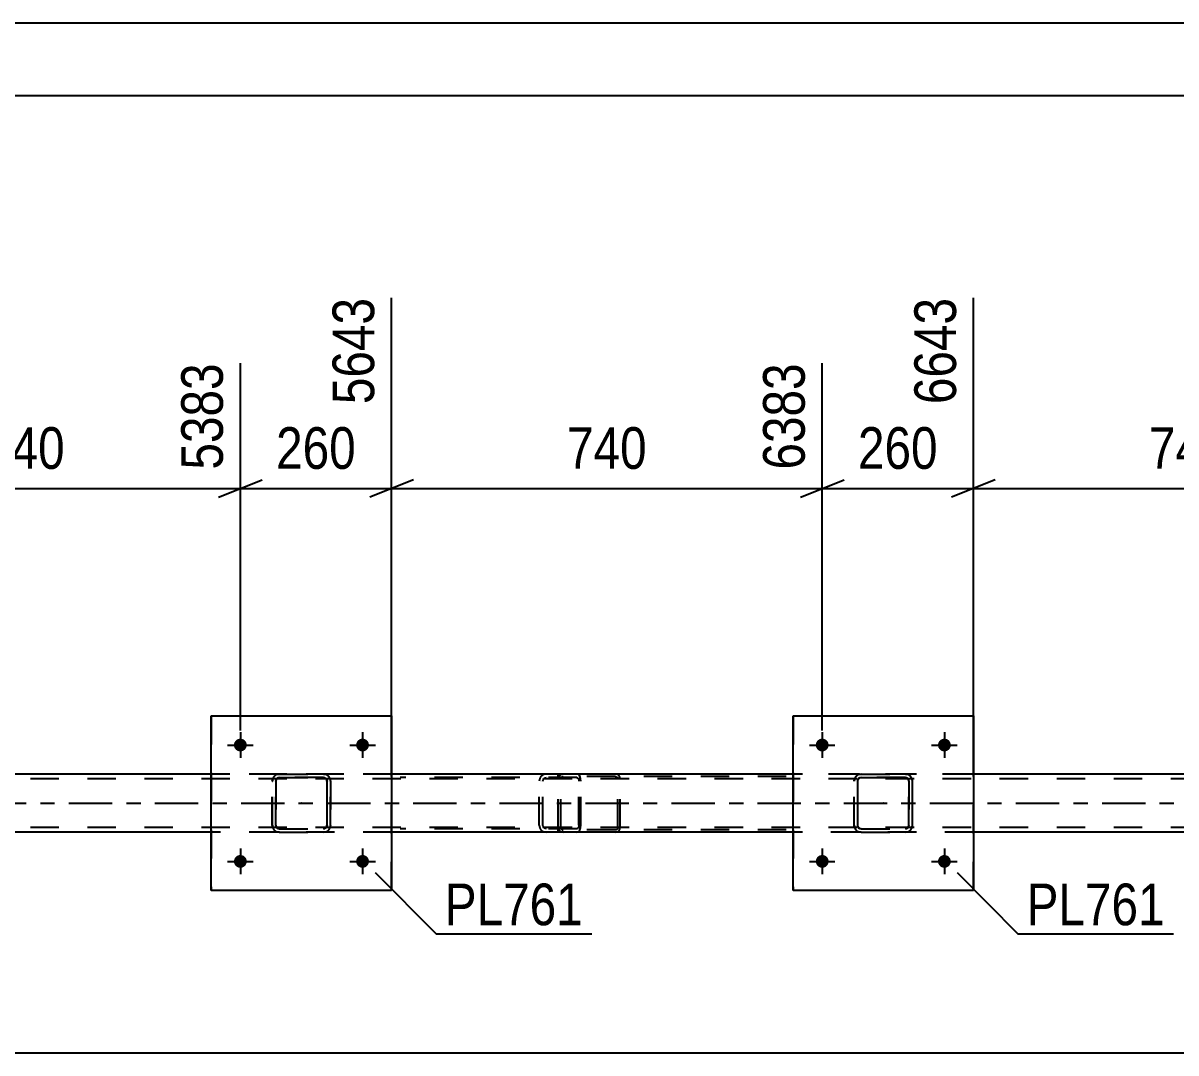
# Model space of a CAD drawing. Header units: millimetres. Extents: x 0 to 841, y 0 to 594.
# Drawn here: x 239.6 to 318.8, y 523.2 to 594 of the extents above; entities that cross this region are included whole.
import ezdxf

# ---------------------------------------------------------------- set-up
doc = ezdxf.new("R2010")
doc.units = ezdxf.units.MM
doc.linetypes.add('DXK_LINE_DOT2', pattern=[3.9198, 1.9599, -1.9599])
doc.linetypes.add('DXK_LINE_DOT3', pattern=[5.9187, 2.979, -0.9799, 0.9799, -0.9799])
doc.styles.add('Arial Narrow', font='ARIALN.TTF', dxfattribs={"height": 0.2})

# ---------------------------------------------------------------- blocks, each defined once
blk = doc.blocks.new('Unknown-318889158-1133')
at = {"color": 5, "linetype": 'Continuous'}
for p, q in [((841, 594), (0, 594)), ((836, 589), (5, 589))]:
    blk.add_line(p, q, dxfattribs=at)
blk = doc.blocks.new('Part-318889158-5039 - 5006')
at = {"color": 7, "linetype": 'DXK_LINE_DOT2'}
for p, q in [((276.394, 542.163), (276.368, 542.04)), ((276.551, 542.101), (276.588, 542.153)), ((276.709, 542.36), (276.578, 542.336)), ((276.588, 542.153), (276.643, 542.188)), ((276.643, 542.188), (276.709, 542.2)), ((292.037, 542.36), (276.709, 542.36)), ((292.037, 542.2), (276.709, 542.2)), ((280.414, 542.336), (280.284, 542.36)), ((280.284, 542.2), (280.349, 542.188)), ((280.349, 542.188), (280.374, 542.173)), ((280.374, 542.173), (280.405, 542.153)), ((280.405, 542.153), (280.441, 542.101)), ((280.625, 542.04), (280.599, 542.163)), ((276.368, 538.68), (276.368, 542.04)), ((276.538, 542.04), (276.551, 542.101)), ((276.538, 538.68), (276.538, 542.04)), ((280.441, 542.101), (280.454, 542.04)), ((280.454, 538.68), (280.454, 542.04)), ((280.625, 538.68), (280.625, 542.04)), ((276.368, 538.68), (276.394, 538.558)), ((276.551, 538.619), (276.538, 538.68)), ((276.588, 538.567), (276.551, 538.619)), ((276.578, 538.385), (276.709, 538.36)), ((276.588, 538.567), (276.619, 538.548)), ((276.619, 538.548), (276.643, 538.532)), ((276.643, 538.532), (276.709, 538.52)), ((292.037, 538.52), (276.709, 538.52)), ((292.037, 538.36), (276.709, 538.36)), ((280.349, 538.532), (280.284, 538.52)), ((280.284, 538.36), (280.414, 538.385)), ((280.405, 538.567), (280.349, 538.532)), ((280.441, 538.619), (280.405, 538.567)), ((280.454, 538.68), (280.441, 538.619)), ((280.599, 538.558), (280.625, 538.68))]:
    blk.add_line(p, q, dxfattribs=at)
for centre, start, end in [((276.695, 542.026), 110.75832, 155.68004), ((280.297, 542.026), 24.31996, 69.24168), ((276.695, 538.694), 204.31996, 249.24168), ((280.297, 538.694), 290.75832, 335.68004)]:
    blk.add_arc(centre, 0.331, start, end, dxfattribs=at)
blk = doc.blocks.new('Part-318889158-5040 - 5006')
at = {"color": 7, "linetype": 'DXK_LINE_DOT2'}
for p, q in [((277.644, 542.36), (265.488, 542.36)), ((277.644, 542.12), (265.488, 542.12)), ((275.553, 542.36), (275.36, 542.324)), ((275.457, 542.102), (275.553, 542.12)), ((276.368, 542.12), (276.368, 542.36)), ((277.748, 542.324), (277.644, 542.36)), ((277.644, 542.12), (277.696, 542.102)), ((277.836, 542.22), (277.748, 542.324)), ((277.894, 542.064), (277.836, 542.22)), ((275.068, 541.965), (275.05, 541.88)), ((275.05, 538.84), (275.05, 541.88)), ((275.088, 542.064), (275.068, 541.965)), ((275.301, 541.88), (275.321, 541.972)), ((275.301, 538.84), (275.301, 541.88)), ((275.321, 541.972), (275.375, 542.05)), ((275.375, 542.05), (275.457, 542.102)), ((277.696, 542.102), (277.74, 542.05)), ((277.74, 542.05), (277.769, 541.972)), ((277.769, 541.972), (277.78, 541.88)), ((277.78, 538.84), (277.78, 541.88)), ((277.915, 541.88), (277.894, 542.064)), ((277.915, 538.84), (277.915, 541.88)), ((277.644, 538.6), (265.488, 538.6)), ((277.644, 538.36), (265.488, 538.36)), ((275.05, 538.84), (275.068, 538.755)), ((275.068, 538.755), (275.088, 538.656)), ((275.321, 538.748), (275.301, 538.84)), ((275.375, 538.67), (275.321, 538.748)), ((275.36, 538.397), (275.553, 538.36)), ((275.457, 538.618), (275.375, 538.67)), ((275.553, 538.6), (275.457, 538.618)), ((276.368, 538.36), (276.368, 538.6)), ((277.696, 538.618), (277.644, 538.6)), ((277.644, 538.36), (277.748, 538.397)), ((277.74, 538.67), (277.696, 538.618)), ((277.769, 538.748), (277.74, 538.67)), ((277.748, 538.397), (277.836, 538.501)), ((277.78, 538.84), (277.769, 538.748)), ((277.836, 538.501), (277.848, 538.532)), ((277.848, 538.532), (277.894, 538.656)), ((277.894, 538.656), (277.915, 538.84))]:
    blk.add_line(p, q, dxfattribs=at)
for centre, start, end in [((275.538, 541.865), 111.1941, 156.15059), ((275.538, 538.855), 203.84941, 248.8059)]:
    blk.add_arc(centre, 0.492, start, end, dxfattribs=at)
blk = doc.blocks.new('Part-318889158-5053 - 5006')
at = {"color": 7, "linetype": 'DXK_LINE_DOT2'}
for p, q in [((759.444, 542.36), (92.515, 542.36)), ((264.908, 542.36), (252.508, 542.36)), ((304.908, 542.36), (292.508, 542.36)), ((759.444, 542.04), (82.915, 542.04)), ((759.444, 538.68), (82.915, 538.68)), ((264.908, 538.36), (252.508, 538.36)), ((304.908, 538.36), (292.508, 538.36))]:
    blk.add_line(p, q, dxfattribs=at)
at = {"color": 2, "linetype": 'Continuous'}
for p, q in [((252.508, 542.36), (224.919, 542.36)), ((292.508, 542.36), (264.908, 542.36)), ((332.514, 542.36), (304.908, 542.36)), ((252.508, 538.36), (224.919, 538.36)), ((292.508, 538.36), (264.908, 538.36)), ((332.514, 538.36), (304.908, 538.36))]:
    blk.add_line(p, q, dxfattribs=at)
at = {"color": 7, "linetype": 'DXK_LINE_DOT3'}
blk.add_line((82.915, 540.36), (759.444, 540.36), dxfattribs=at)
blk = doc.blocks.new('Bolt-318889158-5159 - 5006')
at = {"linetype": 'Continuous'}
for points in [[(294.068, 544.36), (294.078, 544.451), (294.106, 544.539), (294.152, 544.619), (294.214, 544.687), (294.288, 544.741), (294.372, 544.778), (294.462, 544.797), (294.554, 544.797), (294.644, 544.778), (294.728, 544.741), (294.803, 544.687), (294.864, 544.619), (294.91, 544.539), (294.939, 544.451), (294.948, 544.36), (294.939, 544.268), (294.91, 544.181), (294.864, 544.101), (294.803, 544.033), (294.728, 543.979), (294.644, 543.941), (294.554, 543.922), (294.462, 543.922), (294.372, 543.941), (294.288, 543.979), (294.214, 544.033), (294.152, 544.101), (294.106, 544.181), (294.078, 544.268)], [(302.468, 544.36), (302.478, 544.451), (302.506, 544.539), (302.552, 544.619), (302.614, 544.687), (302.688, 544.741), (302.772, 544.778), (302.862, 544.797), (302.954, 544.797), (303.044, 544.778), (303.128, 544.741), (303.203, 544.687), (303.264, 544.619), (303.31, 544.539), (303.339, 544.451), (303.348, 544.36), (303.339, 544.268), (303.31, 544.181), (303.264, 544.101), (303.203, 544.033), (303.128, 543.979), (303.044, 543.941), (302.954, 543.922), (302.862, 543.922), (302.772, 543.941), (302.688, 543.979), (302.614, 544.033), (302.552, 544.101), (302.506, 544.181), (302.478, 544.268)]]:
    blk.add_hatch(color=1, dxfattribs=at).paths.add_polyline_path(points)
at = {"color": 1, "linetype": 'Continuous'}
for p, q in [((294.508, 545.24), (294.508, 543.48)), ((302.908, 545.24), (302.908, 543.48)), ((293.628, 544.36), (295.388, 544.36)), ((302.028, 544.36), (303.788, 544.36))]:
    blk.add_line(p, q, dxfattribs=at)
blk = doc.blocks.new('Bolt-318889158-5293 - 5006')
at = {"linetype": 'Continuous'}
for points in [[(254.068, 544.36), (254.078, 544.451), (254.106, 544.539), (254.152, 544.619), (254.214, 544.687), (254.288, 544.741), (254.372, 544.778), (254.462, 544.797), (254.554, 544.797), (254.644, 544.778), (254.728, 544.741), (254.803, 544.687), (254.864, 544.619), (254.91, 544.539), (254.939, 544.451), (254.948, 544.36), (254.939, 544.268), (254.91, 544.181), (254.864, 544.101), (254.803, 544.033), (254.728, 543.979), (254.644, 543.941), (254.554, 543.922), (254.462, 543.922), (254.372, 543.941), (254.288, 543.979), (254.214, 544.033), (254.152, 544.101), (254.106, 544.181), (254.078, 544.268)], [(262.468, 544.36), (262.478, 544.451), (262.506, 544.539), (262.552, 544.619), (262.614, 544.687), (262.688, 544.741), (262.772, 544.778), (262.862, 544.797), (262.954, 544.797), (263.044, 544.778), (263.128, 544.741), (263.203, 544.687), (263.264, 544.619), (263.31, 544.539), (263.339, 544.451), (263.348, 544.36), (263.339, 544.268), (263.31, 544.181), (263.264, 544.101), (263.203, 544.033), (263.128, 543.979), (263.044, 543.941), (262.954, 543.922), (262.862, 543.922), (262.772, 543.941), (262.688, 543.979), (262.614, 544.033), (262.552, 544.101), (262.506, 544.181), (262.478, 544.268)]]:
    blk.add_hatch(color=1, dxfattribs=at).paths.add_polyline_path(points)
at = {"color": 1, "linetype": 'Continuous'}
for p, q in [((254.508, 545.24), (254.508, 543.48)), ((262.908, 545.24), (262.908, 543.48)), ((253.628, 544.36), (255.388, 544.36)), ((262.028, 544.36), (263.788, 544.36))]:
    blk.add_line(p, q, dxfattribs=at)
blk = doc.blocks.new('Bolt-318889158-5160 - 5006')
at = {"linetype": 'Continuous'}
for points in [[(294.068, 536.36), (294.078, 536.451), (294.106, 536.539), (294.152, 536.619), (294.214, 536.687), (294.288, 536.741), (294.372, 536.778), (294.462, 536.797), (294.554, 536.797), (294.644, 536.778), (294.728, 536.741), (294.803, 536.687), (294.864, 536.619), (294.91, 536.539), (294.939, 536.451), (294.948, 536.36), (294.939, 536.268), (294.91, 536.181), (294.864, 536.101), (294.803, 536.033), (294.728, 535.979), (294.644, 535.941), (294.554, 535.922), (294.462, 535.922), (294.372, 535.941), (294.288, 535.979), (294.214, 536.033), (294.152, 536.101), (294.106, 536.181), (294.078, 536.268)], [(302.468, 536.36), (302.478, 536.451), (302.506, 536.539), (302.552, 536.619), (302.614, 536.687), (302.688, 536.741), (302.772, 536.778), (302.862, 536.797), (302.954, 536.797), (303.044, 536.778), (303.128, 536.741), (303.203, 536.687), (303.264, 536.619), (303.31, 536.539), (303.339, 536.451), (303.348, 536.36), (303.339, 536.268), (303.31, 536.181), (303.264, 536.101), (303.203, 536.033), (303.128, 535.979), (303.044, 535.941), (302.954, 535.922), (302.862, 535.922), (302.772, 535.941), (302.688, 535.979), (302.614, 536.033), (302.552, 536.101), (302.506, 536.181), (302.478, 536.268)]]:
    blk.add_hatch(color=1, dxfattribs=at).paths.add_polyline_path(points)
at = {"color": 1, "linetype": 'Continuous'}
for p, q in [((294.508, 537.24), (294.508, 535.48)), ((302.908, 537.24), (302.908, 535.48)), ((293.628, 536.36), (295.388, 536.36)), ((302.028, 536.36), (303.788, 536.36))]:
    blk.add_line(p, q, dxfattribs=at)
blk = doc.blocks.new('Part-318889158-5207 - 5006')
at = {"color": 2, "linetype": 'Continuous'}
for p, q in [((292.508, 534.359), (292.508, 546.359)), ((292.508, 546.359), (292.508, 546.359)), ((292.508, 546.359), (304.908, 546.359)), ((304.908, 546.359), (304.908, 534.359)), ((292.508, 534.359), (292.508, 534.359)), ((304.908, 534.359), (292.508, 534.359))]:
    blk.add_line(p, q, dxfattribs=at)
at = {"color": 7, "linetype": 'DXK_LINE_DOT2'}
for p, q in [((292.508, 546.359), (292.508, 534.359)), ((292.508, 546.359), (292.508, 546.359)), ((304.908, 534.359), (304.908, 546.359)), ((292.508, 534.359), (292.508, 534.359))]:
    blk.add_line(p, q, dxfattribs=at)
blk = doc.blocks.new('Part-318889158-5208 - 5006')
at = {"color": 7, "linetype": 'DXK_LINE_DOT2'}
for p, q in [((297, 542.324), (297.184, 542.36)), ((297.188, 542.359), (297.004, 542.323)), ((297.184, 542.12), (297.092, 542.102)), ((297.096, 542.101), (297.188, 542.119)), ((297.188, 542.359), (297.184, 542.36)), ((297.184, 542.36), (300.224, 542.36)), ((297.184, 542.12), (297.188, 542.119)), ((300.224, 542.12), (297.184, 542.12)), ((297.188, 542.359), (300.228, 542.359)), ((297.188, 542.119), (300.228, 542.119)), ((300.224, 542.36), (300.228, 542.359)), ((300.224, 542.36), (300.407, 542.324)), ((300.228, 542.119), (300.224, 542.12)), ((300.315, 542.102), (300.224, 542.12)), ((300.412, 542.323), (300.228, 542.359)), ((300.228, 542.119), (300.32, 542.101)), ((296.704, 541.88), (296.74, 542.064)), ((296.704, 541.88), (296.708, 541.879)), ((296.704, 538.84), (296.704, 541.88)), ((296.745, 542.063), (296.708, 541.879)), ((296.708, 538.839), (296.708, 541.879)), ((296.962, 541.972), (296.944, 541.88)), ((296.948, 541.879), (296.944, 541.88)), ((296.944, 541.88), (296.944, 538.84)), ((296.948, 541.879), (296.966, 541.971)), ((296.948, 538.839), (296.948, 541.879)), ((297.014, 542.05), (296.962, 541.972)), ((296.966, 541.971), (297.018, 542.049)), ((297.092, 542.102), (297.014, 542.05)), ((297.018, 542.049), (297.096, 542.101)), ((300.315, 542.102), (300.32, 542.101)), ((300.393, 542.05), (300.315, 542.102)), ((300.32, 542.101), (300.398, 542.049)), ((300.445, 541.972), (300.393, 542.05)), ((300.398, 542.049), (300.45, 541.971)), ((300.464, 541.88), (300.445, 541.972)), ((300.45, 541.971), (300.468, 541.879)), ((300.468, 541.879), (300.464, 541.88)), ((300.464, 541.88), (300.464, 538.84)), ((300.468, 538.839), (300.468, 541.879)), ((300.667, 542.064), (300.704, 541.88)), ((300.708, 541.879), (300.672, 542.063)), ((300.708, 541.879), (300.704, 541.88)), ((300.704, 541.88), (300.704, 538.84)), ((300.708, 538.839), (300.708, 541.879)), ((296.708, 538.839), (296.704, 538.84)), ((296.74, 538.656), (296.704, 538.84)), ((296.708, 538.839), (296.745, 538.655)), ((296.944, 538.84), (296.948, 538.839)), ((296.944, 538.84), (296.962, 538.748)), ((296.966, 538.747), (296.948, 538.839)), ((296.962, 538.748), (297.014, 538.67)), ((297.018, 538.669), (296.966, 538.747)), ((297, 538.397), (297.004, 538.396)), ((297.184, 538.36), (297, 538.397)), ((297.004, 538.396), (297.188, 538.359)), ((297.014, 538.67), (297.092, 538.618)), ((297.096, 538.617), (297.018, 538.669)), ((297.092, 538.618), (297.184, 538.6)), ((297.188, 538.599), (297.096, 538.617)), ((297.188, 538.599), (297.184, 538.6)), ((297.184, 538.6), (300.224, 538.6)), ((297.188, 538.359), (297.184, 538.36)), ((297.184, 538.36), (300.224, 538.36)), ((297.188, 538.599), (300.228, 538.599)), ((297.188, 538.359), (300.228, 538.359)), ((300.224, 538.6), (300.315, 538.618)), ((300.224, 538.6), (300.228, 538.599)), ((300.407, 538.397), (300.224, 538.36)), ((300.224, 538.36), (300.228, 538.359)), ((300.32, 538.617), (300.228, 538.599)), ((300.228, 538.359), (300.412, 538.396)), ((300.315, 538.618), (300.393, 538.67)), ((300.398, 538.669), (300.32, 538.617)), ((300.393, 538.67), (300.445, 538.748)), ((300.45, 538.747), (300.398, 538.669)), ((300.445, 538.748), (300.464, 538.84)), ((300.468, 538.839), (300.45, 538.747)), ((300.464, 538.84), (300.468, 538.839)), ((300.704, 538.84), (300.667, 538.656)), ((300.672, 538.655), (300.708, 538.839)), ((300.704, 538.84), (300.708, 538.839))]:
    blk.add_line(p, q, dxfattribs=at)
at = {"color": 7, "linetype": 'DXK_LINE_DOT3'}
blk.add_line((298.711, 540.358), (298.7, 540.361), dxfattribs=at)
at = {"color": 7, "linetype": 'DXK_LINE_DOT2'}
for centre, start, end in [((297.184, 541.88), 112.5, 157.5), ((297.188, 541.879), 112.5, 157.5), ((300.224, 541.88), 22.49999, 67.49999), ((300.228, 541.879), 22.49999, 67.49999), ((297.184, 538.84), 202.49999, 247.49999), ((297.188, 538.839), 202.49999, 247.49999), ((300.224, 538.84), 292.5, 337.5), ((300.228, 538.839), 292.5, 337.5)]:
    blk.add_arc(centre, 0.48, start, end, dxfattribs=at)
blk = doc.blocks.new('Part-318889158-5286 - 5006')
at = {"color": 7, "linetype": 'DXK_LINE_DOT2'}
for p, q in [((257, 542.324), (257.184, 542.36)), ((257.188, 542.359), (257.004, 542.323)), ((257.184, 542.12), (257.092, 542.102)), ((257.096, 542.101), (257.188, 542.119)), ((257.188, 542.359), (257.184, 542.36)), ((257.184, 542.36), (260.224, 542.36)), ((257.184, 542.12), (257.188, 542.119)), ((260.224, 542.12), (257.184, 542.12)), ((257.188, 542.359), (260.228, 542.359)), ((257.188, 542.119), (260.228, 542.119)), ((260.224, 542.36), (260.228, 542.359)), ((260.224, 542.36), (260.407, 542.324)), ((260.228, 542.119), (260.224, 542.12)), ((260.315, 542.102), (260.224, 542.12)), ((260.412, 542.323), (260.228, 542.359)), ((260.228, 542.119), (260.32, 542.101)), ((256.704, 541.88), (256.74, 542.064)), ((256.704, 541.88), (256.708, 541.879)), ((256.704, 538.84), (256.704, 541.88)), ((256.745, 542.063), (256.708, 541.879)), ((256.708, 538.839), (256.708, 541.879)), ((256.962, 541.972), (256.944, 541.88)), ((256.948, 541.879), (256.944, 541.88)), ((256.944, 541.88), (256.944, 538.84)), ((256.948, 541.879), (256.966, 541.971)), ((256.948, 538.839), (256.948, 541.879)), ((257.014, 542.05), (256.962, 541.972)), ((256.966, 541.971), (257.018, 542.049)), ((257.092, 542.102), (257.014, 542.05)), ((257.018, 542.049), (257.096, 542.101)), ((260.315, 542.102), (260.32, 542.101)), ((260.393, 542.05), (260.315, 542.102)), ((260.32, 542.101), (260.398, 542.049)), ((260.445, 541.972), (260.393, 542.05)), ((260.398, 542.049), (260.45, 541.971)), ((260.464, 541.88), (260.445, 541.972)), ((260.45, 541.971), (260.468, 541.879)), ((260.468, 541.879), (260.464, 541.88)), ((260.464, 541.88), (260.464, 538.84)), ((260.468, 538.839), (260.468, 541.879)), ((260.667, 542.064), (260.704, 541.88)), ((260.708, 541.879), (260.672, 542.063)), ((260.708, 541.879), (260.704, 541.88)), ((260.704, 541.88), (260.704, 538.84)), ((260.708, 538.839), (260.708, 541.879)), ((256.708, 538.839), (256.704, 538.84)), ((256.74, 538.656), (256.704, 538.84)), ((256.708, 538.839), (256.745, 538.655)), ((256.944, 538.84), (256.948, 538.839)), ((256.944, 538.84), (256.962, 538.748)), ((256.966, 538.747), (256.948, 538.839)), ((256.962, 538.748), (257.014, 538.67)), ((257.018, 538.669), (256.966, 538.747)), ((257, 538.397), (257.004, 538.396)), ((257.184, 538.36), (257, 538.397)), ((257.004, 538.396), (257.188, 538.359)), ((257.014, 538.67), (257.092, 538.618)), ((257.096, 538.617), (257.018, 538.669)), ((257.092, 538.618), (257.184, 538.6)), ((257.188, 538.599), (257.096, 538.617)), ((257.188, 538.599), (257.184, 538.6)), ((257.184, 538.6), (260.224, 538.6)), ((257.188, 538.359), (257.184, 538.36)), ((257.184, 538.36), (260.224, 538.36)), ((257.188, 538.599), (260.228, 538.599)), ((257.188, 538.359), (260.228, 538.359)), ((260.224, 538.6), (260.315, 538.618)), ((260.224, 538.6), (260.228, 538.599)), ((260.407, 538.397), (260.224, 538.36)), ((260.224, 538.36), (260.228, 538.359)), ((260.32, 538.617), (260.228, 538.599)), ((260.228, 538.359), (260.412, 538.396)), ((260.315, 538.618), (260.393, 538.67)), ((260.398, 538.669), (260.32, 538.617)), ((260.393, 538.67), (260.445, 538.748)), ((260.45, 538.747), (260.398, 538.669)), ((260.445, 538.748), (260.464, 538.84)), ((260.468, 538.839), (260.45, 538.747)), ((260.464, 538.84), (260.468, 538.839)), ((260.704, 538.84), (260.667, 538.656)), ((260.672, 538.655), (260.708, 538.839)), ((260.704, 538.84), (260.708, 538.839))]:
    blk.add_line(p, q, dxfattribs=at)
at = {"color": 7, "linetype": 'DXK_LINE_DOT3'}
blk.add_line((258.711, 540.358), (258.7, 540.361), dxfattribs=at)
at = {"color": 7, "linetype": 'DXK_LINE_DOT2'}
for centre, start, end in [((257.184, 541.88), 112.5, 157.5), ((257.188, 541.879), 112.5, 157.5), ((260.224, 541.88), 22.49999, 67.49999), ((260.228, 541.879), 22.49999, 67.49999), ((257.184, 538.84), 202.49999, 247.49999), ((257.188, 538.839), 202.49999, 247.49999), ((260.224, 538.84), 292.5, 337.5), ((260.228, 538.839), 292.5, 337.5)]:
    blk.add_arc(centre, 0.48, start, end, dxfattribs=at)
blk = doc.blocks.new('Part-318889158-5291 - 5006')
at = {"color": 2, "linetype": 'Continuous'}
for p, q in [((252.508, 534.359), (252.508, 546.359)), ((252.508, 546.359), (252.508, 546.359)), ((252.508, 546.359), (264.908, 546.359)), ((264.908, 546.359), (264.908, 534.359)), ((252.508, 534.359), (252.508, 534.359)), ((264.908, 534.359), (252.508, 534.359))]:
    blk.add_line(p, q, dxfattribs=at)
at = {"color": 7, "linetype": 'DXK_LINE_DOT2'}
for p, q in [((252.508, 546.359), (252.508, 534.359)), ((252.508, 546.359), (252.508, 546.359)), ((264.908, 534.359), (264.908, 546.359)), ((252.508, 534.359), (252.508, 534.359))]:
    blk.add_line(p, q, dxfattribs=at)
blk = doc.blocks.new('Bolt-318889158-5292 - 5006')
at = {"linetype": 'Continuous'}
for points in [[(254.068, 536.36), (254.078, 536.451), (254.106, 536.539), (254.152, 536.619), (254.214, 536.687), (254.288, 536.741), (254.372, 536.778), (254.462, 536.797), (254.554, 536.797), (254.644, 536.778), (254.728, 536.741), (254.803, 536.687), (254.864, 536.619), (254.91, 536.539), (254.939, 536.451), (254.948, 536.36), (254.939, 536.268), (254.91, 536.181), (254.864, 536.101), (254.803, 536.033), (254.728, 535.979), (254.644, 535.941), (254.554, 535.922), (254.462, 535.922), (254.372, 535.941), (254.288, 535.979), (254.214, 536.033), (254.152, 536.101), (254.106, 536.181), (254.078, 536.268)], [(262.468, 536.36), (262.478, 536.451), (262.506, 536.539), (262.552, 536.619), (262.614, 536.687), (262.688, 536.741), (262.772, 536.778), (262.862, 536.797), (262.954, 536.797), (263.044, 536.778), (263.128, 536.741), (263.203, 536.687), (263.264, 536.619), (263.31, 536.539), (263.339, 536.451), (263.348, 536.36), (263.339, 536.268), (263.31, 536.181), (263.264, 536.101), (263.203, 536.033), (263.128, 535.979), (263.044, 535.941), (262.954, 535.922), (262.862, 535.922), (262.772, 535.941), (262.688, 535.979), (262.614, 536.033), (262.552, 536.101), (262.506, 536.181), (262.478, 536.268)]]:
    blk.add_hatch(color=1, dxfattribs=at).paths.add_polyline_path(points)
at = {"color": 1, "linetype": 'Continuous'}
for p, q in [((254.508, 537.24), (254.508, 535.48)), ((262.908, 537.24), (262.908, 535.48)), ((253.628, 536.36), (255.388, 536.36)), ((262.028, 536.36), (263.788, 536.36))]:
    blk.add_line(p, q, dxfattribs=at)
blk = doc.blocks.new('StraightDimension-318889158-18026 - 5006')
at = {"color": 7, "linetype": 'Continuous'}
for p, q in [((304.908, 543.36), (304.908, 575.112)), ((334.514, 545.36), (334.514, 570.612)), ((306.408, 562.6), (303.408, 561.4)), ((304.908, 562), (334.514, 562)), ((333.014, 561.4), (336.014, 562.6))]:
    blk.add_line(p, q, dxfattribs=at)
at = {"color": 0}
blk.add_wipeout([(323.053, 562.75), (323.053, 566.95), (316.369, 566.95), (316.369, 562.75)], dxfattribs=at)
at = {"color": 3, "style": 'Arial Narrow'}
blk.add_text('740', height=2.8633, dxfattribs=at).set_placement((316.969, 563.35))
at = {"color": 0, "linetype": 'Continuous'}
blk.add_wipeout([(333.914, 571.212), (329.714, 571.212), (329.714, 562.7), (333.914, 562.7)], dxfattribs=at)
at = {"color": 3, "linetype": 'Continuous', "style": 'Arial Narrow'}
blk.add_text('7383', height=2.8633, rotation=90.00021, dxfattribs=at).set_placement((333.314, 563.3))
blk = doc.blocks.new('StraightDimension-318889158-6071 - 5006')
at = {"color": 7, "linetype": 'Continuous'}
blk.add_line((47.482, 523.189), (704.378, 523.189), dxfattribs=at)
blk = doc.blocks.new('StraightDimension-318889158-18027 - 5006')
at = {"color": 7, "linetype": 'Continuous'}
for p, q in [((304.908, 543.36), (304.908, 575.112)), ((294.508, 545.36), (294.508, 570.612)), ((293.008, 561.4), (296.008, 562.6)), ((294.508, 562), (304.908, 562)), ((306.408, 562.6), (303.408, 561.4))]:
    blk.add_line(p, q, dxfattribs=at)
at = {"color": 0}
blk.add_wipeout([(303.05, 562.75), (303.05, 566.95), (296.366, 566.95), (296.366, 562.75)], dxfattribs=at)
at = {"color": 3, "style": 'Arial Narrow'}
blk.add_text('260', height=2.8633, dxfattribs=at).set_placement((296.966, 563.35))
at = {"color": 0, "linetype": 'Continuous'}
blk.add_wipeout([(304.308, 575.712), (300.108, 575.712), (300.108, 567.2), (304.308, 567.2)], dxfattribs=at)
at = {"color": 3, "linetype": 'Continuous', "style": 'Arial Narrow'}
blk.add_text('6643', height=2.8633, rotation=90.00021, dxfattribs=at).set_placement((303.708, 567.8))
blk = doc.blocks.new('StraightDimension-318889158-18028 - 5006')
at = {"color": 7, "linetype": 'Continuous'}
for p, q in [((264.908, 543.36), (264.908, 575.112)), ((294.508, 545.36), (294.508, 570.612)), ((266.408, 562.6), (263.408, 561.4)), ((264.908, 562), (294.508, 562)), ((293.008, 561.4), (296.008, 562.6))]:
    blk.add_line(p, q, dxfattribs=at)
at = {"color": 0}
blk.add_wipeout([(283.051, 562.75), (283.051, 566.95), (276.366, 566.95), (276.366, 562.75)], dxfattribs=at)
at = {"color": 3, "style": 'Arial Narrow'}
blk.add_text('740', height=2.8633, dxfattribs=at).set_placement((276.966, 563.35))
at = {"color": 0, "linetype": 'Continuous'}
blk.add_wipeout([(293.908, 571.212), (289.708, 571.212), (289.708, 562.7), (293.908, 562.7)], dxfattribs=at)
at = {"color": 3, "linetype": 'Continuous', "style": 'Arial Narrow'}
blk.add_text('6383', height=2.8633, rotation=90.00021, dxfattribs=at).set_placement((293.308, 563.3))
blk = doc.blocks.new('StraightDimension-318889158-18029 - 5006')
at = {"color": 7, "linetype": 'Continuous'}
for p, q in [((264.908, 543.36), (264.908, 575.112)), ((254.508, 545.36), (254.508, 570.612)), ((253.008, 561.4), (256.008, 562.6)), ((254.508, 562), (264.908, 562)), ((266.408, 562.6), (263.408, 561.4))]:
    blk.add_line(p, q, dxfattribs=at)
at = {"color": 0}
blk.add_wipeout([(263.05, 562.75), (263.05, 566.95), (256.366, 566.95), (256.366, 562.75)], dxfattribs=at)
at = {"color": 3, "style": 'Arial Narrow'}
blk.add_text('260', height=2.8633, dxfattribs=at).set_placement((256.966, 563.35))
at = {"color": 0, "linetype": 'Continuous'}
blk.add_wipeout([(264.308, 575.712), (260.108, 575.712), (260.108, 567.2), (264.308, 567.2)], dxfattribs=at)
at = {"color": 3, "linetype": 'Continuous', "style": 'Arial Narrow'}
blk.add_text('5643', height=2.8633, rotation=90.00021, dxfattribs=at).set_placement((263.708, 567.8))
blk = doc.blocks.new('StraightDimension-318889158-18030 - 5006')
at = {"color": 7, "linetype": 'Continuous'}
for p, q in [((224.888, 539.36), (224.888, 575.112)), ((254.508, 545.36), (254.508, 570.612)), ((226.388, 562.6), (223.388, 561.4)), ((224.888, 562), (254.508, 562)), ((253.008, 561.4), (256.008, 562.6))]:
    blk.add_line(p, q, dxfattribs=at)
at = {"color": 0}
blk.add_wipeout([(243.04, 562.75), (243.04, 566.95), (236.356, 566.95), (236.356, 562.75)], dxfattribs=at)
at = {"color": 3, "style": 'Arial Narrow'}
blk.add_text('740', height=2.8633, dxfattribs=at).set_placement((236.956, 563.35))
at = {"color": 0, "linetype": 'Continuous'}
blk.add_wipeout([(253.908, 571.212), (249.708, 571.212), (249.708, 562.7), (253.908, 562.7)], dxfattribs=at)
at = {"color": 3, "linetype": 'Continuous', "style": 'Arial Narrow'}
blk.add_text('5383', height=2.8633, rotation=90.00021, dxfattribs=at).set_placement((253.308, 563.3))
blk = doc.blocks.new('Mark-318889158-5203 - 5006')
at = {"color": 30, "linetype": 'Continuous'}
for p, q in [((303.78, 535.606), (307.961, 531.37)), ((307.961, 531.37), (318.665, 531.37))]:
    blk.add_line(p, q, dxfattribs=at)
at = {"color": 0}
blk.add_wipeout([(318.065, 531.97), (318.065, 534.97), (308.561, 534.97), (308.561, 531.97)], dxfattribs=at)
blk.add_wipeout([(318.065, 531.97), (318.065, 534.97), (308.561, 534.97), (308.561, 531.97)], dxfattribs=at)
at = {"color": 3, "style": 'Arial Narrow'}
blk.add_text('PL761', height=2.8633, dxfattribs=at).set_placement((308.561, 531.97))
blk = doc.blocks.new('Mark-318889158-5287 - 5006')
at = {"color": 30, "linetype": 'Continuous'}
for p, q in [((263.78, 535.606), (267.961, 531.37)), ((267.961, 531.37), (278.665, 531.37))]:
    blk.add_line(p, q, dxfattribs=at)
at = {"color": 0}
blk.add_wipeout([(278.065, 531.97), (278.065, 534.97), (268.561, 534.97), (268.561, 531.97)], dxfattribs=at)
blk.add_wipeout([(278.065, 531.97), (278.065, 534.97), (268.561, 534.97), (268.561, 531.97)], dxfattribs=at)
at = {"color": 3, "style": 'Arial Narrow'}
blk.add_text('PL761', height=2.8633, dxfattribs=at).set_placement((268.561, 531.97))

msp = doc.modelspace()

# ---------------------------------------------------------------- block references
for name in ['Unknown-318889158-1133', 'Part-318889158-5291 - 5006', 'Part-318889158-5207 - 5006', 'Bolt-318889158-5293 - 5006', 'Bolt-318889158-5159 - 5006', 'Part-318889158-5053 - 5006', 'Part-318889158-5286 - 5006', 'Part-318889158-5040 - 5006', 'Part-318889158-5039 - 5006', 'Part-318889158-5208 - 5006', 'Bolt-318889158-5292 - 5006', 'Bolt-318889158-5160 - 5006']:
    msp.add_blockref(name, (0, 0))

# ---------------------------------------------------------------- next in the draw order: block references
for name in ['StraightDimension-318889158-18026 - 5006', 'StraightDimension-318889158-6071 - 5006']:
    msp.add_blockref(name, (0, 0))

# ---------------------------------------------------------------- next in the draw order: block references
for name in ['StraightDimension-318889158-18027 - 5006', 'Mark-318889158-5287 - 5006', 'Mark-318889158-5203 - 5006']:
    msp.add_blockref(name, (0, 0))

# ---------------------------------------------------------------- next in the draw order: block references
msp.add_blockref('StraightDimension-318889158-18028 - 5006', (0, 0))

# ---------------------------------------------------------------- next in the draw order: block references
msp.add_blockref('StraightDimension-318889158-18029 - 5006', (0, 0))

# ---------------------------------------------------------------- next in the draw order: block references
msp.add_blockref('StraightDimension-318889158-18030 - 5006', (0, 0))

doc.saveas('drawing.dxf')
